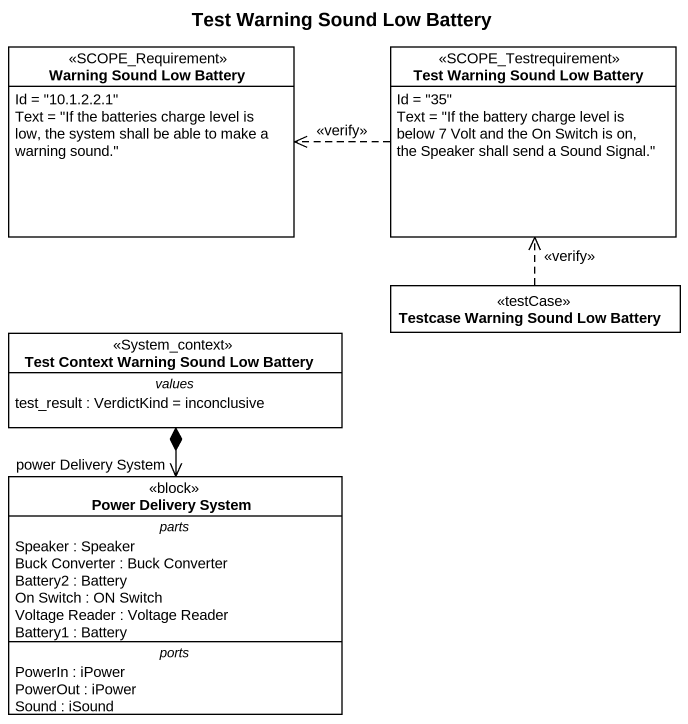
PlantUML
@startuml
title Test Warning Sound Low Battery
hide circle
hide empty members
class "Warning Sound Low Battery" as Warning_Sound_Low_Battery <<SCOPE_Requirement>> {
  Id = "10.1.2.2.1"
  Text = "If the batteries charge level is low, the system shall be able to make a warning sound."
}
class "Test Warning Sound Low Battery" as Test_Warning_Sound_Low <<SCOPE_Testrequirement>> {
  Id = "35"
  Text = "If the battery charge level is below 7 Volt and the On Switch is on, the Speaker shall send a Sound Signal."
}
class "Testcase Warning Sound Low Battery" as Testcase_Warning_Sound_Low <<testCase>>
class "Test Context Warning Sound Low Battery" as Test_Context_Warning_Sound <<System_context>> {
  -- values --
  test_result : VerdictKind = inconclusive
}
class "Power Delivery System" as Power_Delivery_System <<block>> {
  -- parts --
  Speaker : Speaker
  Buck Converter : Buck Converter
  Battery2 : Battery
  On Switch : ON Switch
  Voltage Reader : Voltage Reader
  Battery1 : Battery
  -- ports --
  PowerIn : iPower
  PowerOut : iPower
  Sound : iSound
}
Test_Warning_Sound_Low .left.> Warning_Sound_Low_Battery : <<verify>>
Testcase_Warning_Sound_Low .up.> Test_Warning_Sound_Low : <<verify>>
Test_Context_Warning_Sound *--> "power Delivery System" Power_Delivery_System
@enduml
